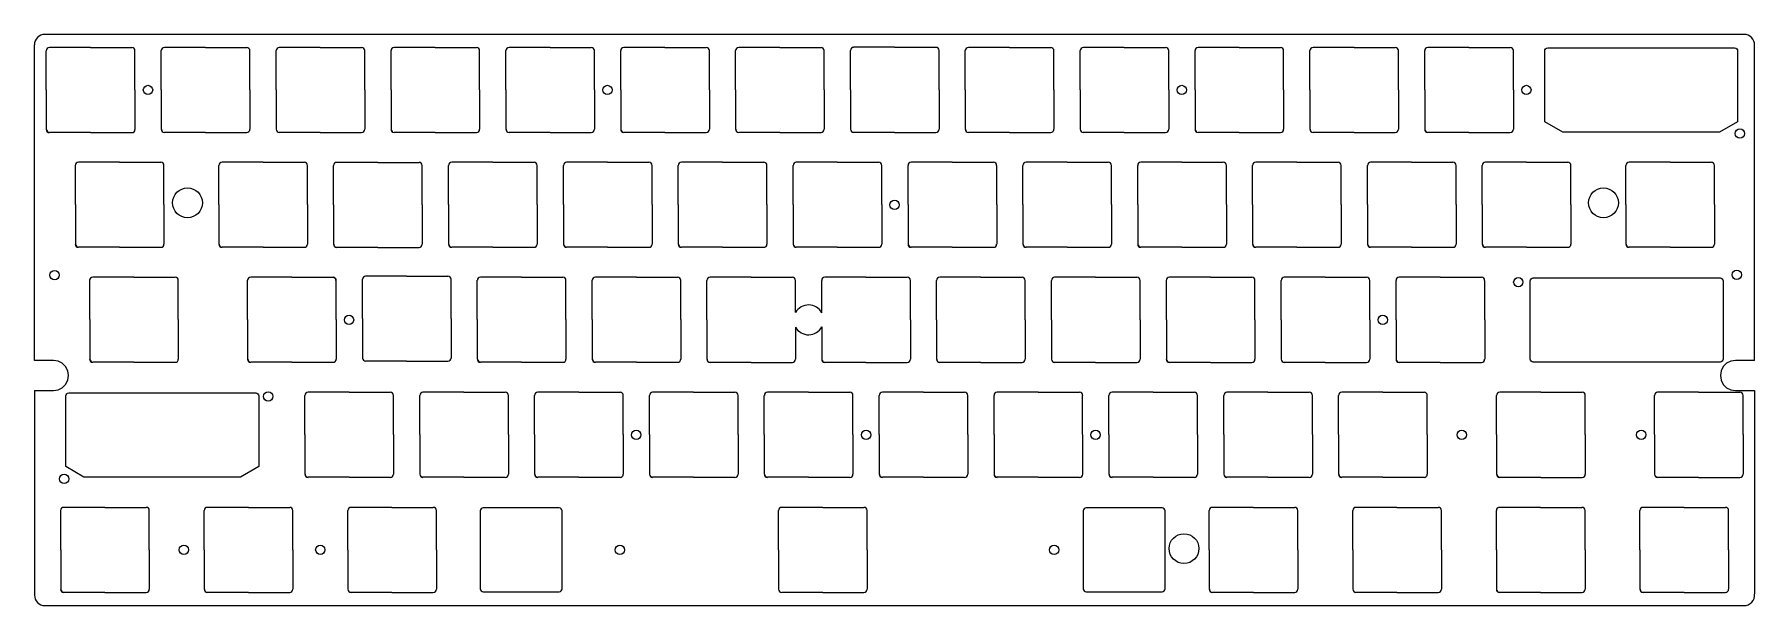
# Model space of a CAD drawing. Header units: millimetres. Extents: x -9 to 276, y -85 to 9.
import ezdxf

# ---------------------------------------------------------------- set-up
doc = ezdxf.new("R2010")
doc.units = ezdxf.units.MM
doc.header["$MEASUREMENT"] = 0

msp = doc.modelspace()

# ---------------------------------------------------------------- linework, layer by layer
for p, q in [((274.25, 9.23), (-7.55, 9.23)), ((-9.3, -49.8), (-9.29, -83.68)), ((-9.3, -49.92), (-9.3, -49.92)), ((-7.54, -85.43), (274.26, -85.43))]:
    msp.add_line(p, q)
at = {"linetype": 'Continuous'}
for p, q in [((-9.3, -44.8), (-9.3, 7.48)), ((-7.33, 0.02), (-7.33, 6.53)), ((0, 7.05), (-6.8, 7.05)), ((0, 7.05), (6.85, 7.05)), ((7.37, 0.02), (7.37, 6.53)), ((11.75, 0.05), (11.75, 6.55)), ((19.07, 7.07), (12.27, 7.07)), ((19.07, 7.07), (25.92, 7.07)), ((26.45, 0.05), (26.45, 6.55)), ((30.8, 0.05), (30.8, 6.55)), ((38.12, 7.07), (31.32, 7.07)), ((38.12, 7.07), (44.97, 7.07)), ((45.5, 0.05), (45.5, 6.55)), ((49.85, 0.05), (49.85, 6.55)), ((57.17, 7.07), (50.37, 7.07)), ((57.17, 7.07), (64.02, 7.07)), ((64.55, 0.05), (64.55, 6.55)), ((68.9, 0.05), (68.9, 6.55)), ((76.22, 7.07), (69.42, 7.07)), ((76.22, 7.07), (83.07, 7.07)), ((83.6, 0.05), (83.6, 6.55)), ((87.95, 0.05), (87.95, 6.55)), ((95.27, 7.07), (88.47, 7.07)), ((95.27, 7.07), (102.12, 7.07)), ((102.65, 0.05), (102.65, 6.55)), ((107, 0.05), (107, 6.55)), ((114.32, 7.07), (107.52, 7.07)), ((114.32, 7.07), (121.17, 7.07)), ((121.7, 0.05), (121.7, 6.55)), ((126.05, 0.06), (126.05, 6.56)), ((133.37, 7.09), (126.57, 7.09)), ((133.37, 7.09), (140.22, 7.09)), ((140.75, 0.06), (140.75, 6.56)), ((145.1, 0.05), (145.1, 6.55)), ((152.42, 7.07), (145.62, 7.07)), ((152.42, 7.07), (159.27, 7.07)), ((159.8, 0.05), (159.8, 6.55)), ((164.15, 0.05), (164.15, 6.55)), ((171.47, 7.07), (164.67, 7.07)), ((171.47, 7.07), (178.32, 7.07)), ((178.85, 0.05), (178.85, 6.55)), ((183.2, 0.05), (183.2, 6.55)), ((190.52, 7.07), (183.72, 7.07)), ((190.52, 7.07), (197.37, 7.07)), ((197.9, 0.05), (197.9, 6.55)), ((202.25, 0.05), (202.25, 6.55)), ((209.57, 7.07), (202.77, 7.07)), ((209.57, 7.07), (216.42, 7.07)), ((216.95, 0.05), (216.95, 6.55)), ((221.3, 0.05), (221.3, 6.55)), ((228.62, 7.07), (221.82, 7.07)), ((228.62, 7.07), (235.47, 7.07)), ((236, 0.05), (236, 6.55)), ((276, -44.8), (276, 7.46)), ((-7.33, 0.02), (-7.33, -6.52)), ((7.37, 0.02), (7.37, -6.52)), ((11.75, 0.05), (11.75, -6.5)), ((26.45, 0.05), (26.45, -6.5)), ((30.8, 0.05), (30.8, -6.5)), ((45.5, 0.05), (45.5, -6.5)), ((49.85, 0.05), (49.85, -6.5)), ((64.55, 0.05), (64.55, -6.5)), ((68.9, 0.05), (68.9, -6.5)), ((83.6, 0.05), (83.6, -6.5)), ((87.95, 0.05), (87.95, -6.5)), ((102.65, 0.05), (102.65, -6.5)), ((107, 0.05), (107, -6.5)), ((121.7, 0.05), (121.7, -6.5)), ((126.05, 0.06), (126.05, -6.49)), ((140.75, 0.06), (140.75, -6.49)), ((145.1, 0.05), (145.1, -6.5)), ((159.8, 0.05), (159.8, -6.5)), ((164.15, 0.05), (164.15, -6.5)), ((178.85, 0.05), (178.85, -6.5)), ((183.2, 0.05), (183.2, -6.5)), ((197.9, 0.05), (197.9, -6.5)), ((202.25, 0.05), (202.25, -6.5)), ((216.95, 0.05), (216.95, -6.5)), ((221.3, 0.05), (221.3, -6.5)), ((236, 0.05), (236, -6.5)), ((0, -7.05), (-6.8, -7.05)), ((0, -7.05), (6.85, -7.05)), ((19.07, -7.03), (12.27, -7.03)), ((19.07, -7.03), (25.92, -7.03)), ((38.12, -7.03), (31.32, -7.03)), ((38.12, -7.03), (44.97, -7.03)), ((57.17, -7.03), (50.37, -7.03)), ((57.17, -7.03), (64.02, -7.03)), ((76.22, -7.03), (69.42, -7.03)), ((76.22, -7.03), (83.07, -7.03)), ((95.27, -7.03), (88.47, -7.03)), ((95.27, -7.03), (102.12, -7.03)), ((114.32, -7.03), (107.52, -7.03)), ((114.32, -7.03), (121.17, -7.03)), ((133.37, -7.01), (126.57, -7.01)), ((133.37, -7.01), (140.22, -7.01)), ((152.42, -7.03), (145.62, -7.03)), ((152.42, -7.03), (159.27, -7.03)), ((171.47, -7.03), (164.67, -7.03)), ((171.47, -7.03), (178.32, -7.03)), ((190.52, -7.03), (183.72, -7.03)), ((190.52, -7.03), (197.37, -7.03)), ((209.57, -7.03), (202.77, -7.03)), ((209.57, -7.03), (216.42, -7.03)), ((228.62, -7.03), (221.82, -7.03)), ((228.62, -7.03), (235.47, -7.03)), ((-2.51, -18.98), (-2.51, -12.47)), ((4.81, -11.95), (-1.99, -11.95)), ((4.81, -11.95), (11.66, -11.95)), ((12.19, -18.98), (12.19, -12.47)), ((21.3, -18.98), (21.3, -12.47)), ((28.62, -11.95), (21.82, -11.95)), ((28.62, -11.95), (35.47, -11.95)), ((36, -18.98), (36, -12.47)), ((40.32, -19), (40.32, -12.5)), ((47.65, -11.97), (40.85, -11.97)), ((47.65, -11.97), (54.5, -11.97)), ((55.02, -19), (55.02, -12.5)), ((59.4, -18.98), (59.4, -12.47)), ((66.72, -11.95), (59.92, -11.95)), ((66.72, -11.95), (73.57, -11.95)), ((74.1, -18.98), (74.1, -12.47)), ((78.45, -18.98), (78.45, -12.47)), ((85.77, -11.95), (78.97, -11.95)), ((85.77, -11.95), (92.62, -11.95)), ((93.15, -18.98), (93.15, -12.47)), ((97.5, -18.98), (97.5, -12.47)), ((104.82, -11.95), (98.02, -11.95)), ((104.82, -11.95), (111.67, -11.95)), ((112.2, -18.98), (112.2, -12.47)), ((116.55, -18.98), (116.55, -12.47)), ((123.87, -11.95), (117.07, -11.95)), ((123.87, -11.95), (130.72, -11.95)), ((131.25, -18.98), (131.25, -12.47)), ((135.6, -18.98), (135.6, -12.47)), ((142.92, -11.95), (136.12, -11.95)), ((142.92, -11.95), (149.77, -11.95)), ((150.3, -18.98), (150.3, -12.47)), ((154.65, -18.98), (154.65, -12.47)), ((161.97, -11.95), (155.17, -11.95)), ((161.97, -11.95), (168.82, -11.95)), ((169.35, -18.98), (169.35, -12.47)), ((173.7, -18.98), (173.7, -12.47)), ((181.02, -11.95), (174.22, -11.95)), ((181.02, -11.95), (187.87, -11.95)), ((188.4, -18.98), (188.4, -12.47)), ((192.75, -18.98), (192.75, -12.47)), ((200.07, -11.95), (193.27, -11.95)), ((200.07, -11.95), (206.92, -11.95)), ((207.45, -18.98), (207.45, -12.47)), ((211.8, -18.98), (211.8, -12.47)), ((219.12, -11.95), (212.32, -11.95)), ((219.12, -11.95), (225.97, -11.95)), ((226.5, -18.98), (226.5, -12.47)), ((230.85, -18.98), (230.85, -12.47)), ((238.17, -11.95), (231.37, -11.95)), ((238.17, -11.95), (245.02, -11.95)), ((245.55, -18.98), (245.55, -12.47)), ((254.66, -18.98), (254.66, -12.47)), ((261.99, -11.95), (255.19, -11.95)), ((261.99, -11.95), (268.84, -11.95)), ((269.36, -18.98), (269.36, -12.47)), ((-2.51, -18.98), (-2.51, -25.53)), ((12.19, -18.98), (12.19, -25.53)), ((21.3, -18.98), (21.3, -25.53)), ((36, -18.98), (36, -25.53)), ((40.32, -19), (40.32, -25.55)), ((55.02, -19), (55.02, -25.55)), ((59.4, -18.98), (59.4, -25.53)), ((74.1, -18.98), (74.1, -25.53)), ((78.45, -18.98), (78.45, -25.53)), ((93.15, -18.98), (93.15, -25.53)), ((97.5, -18.98), (97.5, -25.53)), ((112.2, -18.98), (112.2, -25.53)), ((116.55, -18.98), (116.55, -25.53)), ((131.25, -18.98), (131.25, -25.53)), ((135.6, -18.98), (135.6, -25.53)), ((150.3, -18.98), (150.3, -25.53)), ((154.65, -18.98), (154.65, -25.53)), ((169.35, -18.98), (169.35, -25.53)), ((173.7, -18.98), (173.7, -25.53)), ((188.4, -18.98), (188.4, -25.53)), ((192.75, -18.98), (192.75, -25.53)), ((207.45, -18.98), (207.45, -25.53)), ((211.8, -18.98), (211.8, -25.53)), ((226.5, -18.98), (226.5, -25.53)), ((230.85, -18.98), (230.85, -25.53)), ((245.55, -18.98), (245.55, -25.53)), ((254.66, -18.98), (254.66, -25.53)), ((269.36, -18.98), (269.36, -25.53)), ((4.81, -26.05), (-1.99, -26.05)), ((4.81, -26.05), (11.66, -26.05)), ((28.62, -26.05), (21.82, -26.05)), ((28.62, -26.05), (35.47, -26.05)), ((47.65, -26.07), (40.85, -26.07)), ((47.65, -26.07), (54.5, -26.07)), ((66.72, -26.05), (59.92, -26.05)), ((66.72, -26.05), (73.57, -26.05)), ((85.77, -26.05), (78.97, -26.05)), ((85.77, -26.05), (92.62, -26.05)), ((104.82, -26.05), (98.02, -26.05)), ((104.82, -26.05), (111.67, -26.05)), ((123.87, -26.05), (117.07, -26.05)), ((123.87, -26.05), (130.72, -26.05)), ((142.92, -26.05), (136.12, -26.05)), ((142.92, -26.05), (149.77, -26.05)), ((161.97, -26.05), (155.17, -26.05)), ((161.97, -26.05), (168.82, -26.05)), ((181.02, -26.05), (174.22, -26.05)), ((181.02, -26.05), (187.87, -26.05)), ((200.07, -26.05), (193.27, -26.05)), ((200.07, -26.05), (206.92, -26.05)), ((219.12, -26.05), (212.32, -26.05)), ((219.12, -26.05), (225.97, -26.05)), ((238.17, -26.05), (231.37, -26.05)), ((238.17, -26.05), (245.02, -26.05)), ((261.99, -26.05), (255.19, -26.05)), ((261.99, -26.05), (268.84, -26.05)), ((7.19, -31), (0.39, -31)), ((7.19, -31), (14.04, -31)), ((33.39, -31), (26.59, -31)), ((33.39, -31), (40.24, -31)), ((45.11, -37.86), (45.11, -31.36)), ((52.44, -30.84), (45.64, -30.84)), ((52.44, -30.84), (59.29, -30.84)), ((59.81, -37.86), (59.81, -31.36)), ((71.49, -31), (64.69, -31)), ((71.49, -31), (78.34, -31)), ((90.54, -31), (83.74, -31)), ((90.54, -31), (97.39, -31)), ((109.56, -31.02), (102.76, -31.02)), ((109.56, -31.02), (116.41, -31.02)), ((128.61, -31.02), (121.81, -31.02)), ((128.61, -31.02), (135.46, -31.02)), ((147.66, -31.02), (140.86, -31.02)), ((147.66, -31.02), (154.51, -31.02)), ((166.71, -31.02), (159.91, -31.02)), ((166.71, -31.02), (173.56, -31.02)), ((185.76, -31.02), (178.96, -31.02)), ((185.76, -31.02), (192.61, -31.02)), ((204.81, -31.02), (198.01, -31.02)), ((204.81, -31.02), (211.66, -31.02)), ((223.86, -31.02), (217.06, -31.02)), ((223.86, -31.02), (230.71, -31.02)), ((-0.13, -38.02), (-0.13, -31.52)), ((14.57, -38.02), (14.57, -31.52)), ((26.06, -38.02), (26.06, -31.52)), ((40.76, -38.02), (40.76, -31.52)), ((64.16, -38.02), (64.16, -31.52)), ((78.86, -38.02), (78.86, -31.52)), ((83.21, -38.02), (83.21, -31.52)), ((97.91, -38.02), (97.91, -31.52)), ((102.24, -38.05), (102.24, -31.55)), ((116.94, -36.87), (116.94, -31.55)), ((121.29, -36.92), (121.29, -31.55)), ((135.99, -38.05), (135.99, -31.55)), ((140.34, -38.05), (140.34, -31.55)), ((155.04, -38.05), (155.04, -31.55)), ((159.39, -38.05), (159.39, -31.55)), ((174.09, -38.05), (174.09, -31.55)), ((178.44, -38.05), (178.44, -31.55)), ((193.14, -38.05), (193.14, -31.55)), ((197.49, -38.05), (197.49, -31.55)), ((212.19, -38.05), (212.19, -31.55)), ((216.54, -38.05), (216.54, -31.55)), ((231.24, -38.05), (231.24, -31.55)), ((-0.13, -38.02), (-0.13, -44.58)), ((14.57, -38.02), (14.57, -44.58)), ((26.06, -38.02), (26.06, -44.58)), ((40.76, -38.02), (40.76, -44.58)), ((45.11, -37.86), (45.11, -44.41)), ((59.81, -37.86), (59.81, -44.41)), ((64.16, -38.02), (64.16, -44.58)), ((78.86, -38.02), (78.86, -44.58)), ((83.21, -38.02), (83.21, -44.58)), ((97.91, -38.02), (97.91, -44.58)), ((102.24, -38.05), (102.24, -44.6)), ((116.94, -39.28), (116.94, -44.6)), ((121.29, -39.23), (121.29, -44.6)), ((135.99, -38.05), (135.99, -44.6)), ((140.34, -38.05), (140.34, -44.6)), ((155.04, -38.05), (155.04, -44.6)), ((159.39, -38.05), (159.39, -44.6)), ((174.09, -38.05), (174.09, -44.6)), ((178.44, -38.05), (178.44, -44.6)), ((193.14, -38.05), (193.14, -44.6)), ((197.49, -38.05), (197.49, -44.6)), ((212.19, -38.05), (212.19, -44.6)), ((216.54, -38.05), (216.54, -44.6)), ((231.24, -38.05), (231.24, -44.6)), ((7.19, -45.1), (0.39, -45.1)), ((7.19, -45.1), (14.04, -45.1)), ((33.39, -45.1), (26.59, -45.1)), ((33.39, -45.1), (40.24, -45.1)), ((52.44, -44.94), (45.64, -44.94)), ((52.44, -44.94), (59.29, -44.94)), ((71.49, -45.1), (64.69, -45.1)), ((71.49, -45.1), (78.34, -45.1)), ((90.54, -45.1), (83.74, -45.1)), ((90.54, -45.1), (97.39, -45.1)), ((109.56, -45.12), (102.76, -45.12)), ((109.56, -45.12), (116.41, -45.12)), ((128.61, -45.12), (121.81, -45.12)), ((128.61, -45.12), (135.46, -45.12)), ((147.66, -45.12), (140.86, -45.12)), ((147.66, -45.12), (154.51, -45.12)), ((166.71, -45.12), (159.91, -45.12)), ((166.71, -45.12), (173.56, -45.12)), ((185.76, -45.12), (178.96, -45.12)), ((185.76, -45.12), (192.61, -45.12)), ((204.81, -45.12), (198.01, -45.12)), ((204.81, -45.12), (211.66, -45.12)), ((223.86, -45.12), (217.06, -45.12)), ((223.86, -45.12), (230.71, -45.12)), ((35.56, -57.1), (35.56, -50.6)), ((42.89, -50.07), (36.09, -50.07)), ((42.89, -50.07), (49.74, -50.07)), ((50.26, -57.1), (50.26, -50.6)), ((54.61, -57.1), (54.61, -50.6)), ((61.94, -50.07), (55.14, -50.07)), ((61.94, -50.07), (68.79, -50.07)), ((69.31, -57.1), (69.31, -50.6)), ((73.66, -57.1), (73.66, -50.6)), ((80.99, -50.07), (74.19, -50.07)), ((80.99, -50.07), (87.84, -50.07)), ((88.36, -57.1), (88.36, -50.6)), ((92.71, -57.1), (92.71, -50.6)), ((100.04, -50.07), (93.24, -50.07)), ((100.04, -50.07), (106.89, -50.07)), ((107.41, -57.1), (107.41, -50.6)), ((111.76, -57.1), (111.76, -50.6)), ((119.09, -50.07), (112.29, -50.07)), ((119.09, -50.07), (125.94, -50.07)), ((126.46, -57.1), (126.46, -50.6)), ((130.81, -57.1), (130.81, -50.6)), ((138.14, -50.07), (131.34, -50.07)), ((138.14, -50.07), (144.99, -50.07)), ((145.51, -57.1), (145.51, -50.6)), ((149.86, -57.1), (149.86, -50.6)), ((157.19, -50.07), (150.39, -50.07)), ((157.19, -50.07), (164.04, -50.07)), ((164.56, -57.1), (164.56, -50.6)), ((168.91, -57.1), (168.91, -50.6)), ((176.24, -50.07), (169.44, -50.07)), ((176.24, -50.07), (183.09, -50.07)), ((183.61, -57.1), (183.61, -50.6)), ((187.96, -57.1), (187.96, -50.6)), ((195.29, -50.07), (188.49, -50.07)), ((195.29, -50.07), (202.14, -50.07)), ((202.66, -57.1), (202.66, -50.6)), ((207.01, -57.1), (207.01, -50.6)), ((214.34, -50.07), (207.54, -50.07)), ((214.34, -50.07), (221.19, -50.07)), ((221.71, -57.1), (221.71, -50.6)), ((233.22, -57.1), (233.22, -50.6)), ((240.55, -50.08), (233.75, -50.08)), ((240.55, -50.08), (247.4, -50.08)), ((247.92, -57.1), (247.92, -50.6)), ((259.4, -57.1), (259.4, -50.6)), ((266.72, -50.08), (259.92, -50.08)), ((266.72, -50.08), (273.57, -50.08)), ((274.1, -57.1), (274.1, -50.6)), ((276, -49.8), (276, -83.51)), ((35.56, -57.1), (35.56, -63.65)), ((50.26, -57.1), (50.26, -63.65)), ((54.61, -57.1), (54.61, -63.65)), ((69.31, -57.1), (69.31, -63.65)), ((73.66, -57.1), (73.66, -63.65)), ((88.36, -57.1), (88.36, -63.65)), ((92.71, -57.1), (92.71, -63.65)), ((107.41, -57.1), (107.41, -63.65)), ((111.76, -57.1), (111.76, -63.65)), ((126.46, -57.1), (126.46, -63.65)), ((130.81, -57.1), (130.81, -63.65)), ((145.51, -57.1), (145.51, -63.65)), ((149.86, -57.1), (149.86, -63.65)), ((164.56, -57.1), (164.56, -63.65)), ((168.91, -57.1), (168.91, -63.65)), ((183.61, -57.1), (183.61, -63.65)), ((187.96, -57.1), (187.96, -63.65)), ((202.66, -57.1), (202.66, -63.65)), ((207.01, -57.1), (207.01, -63.65)), ((221.71, -57.1), (221.71, -63.65)), ((233.22, -57.1), (233.22, -63.65)), ((247.92, -57.1), (247.92, -63.65)), ((259.4, -57.1), (259.4, -63.65)), ((274.1, -57.1), (274.1, -63.65)), ((42.89, -64.17), (36.09, -64.17)), ((42.89, -64.17), (49.74, -64.17)), ((61.94, -64.17), (55.14, -64.17)), ((61.94, -64.17), (68.79, -64.17)), ((80.99, -64.17), (74.19, -64.17)), ((80.99, -64.17), (87.84, -64.17)), ((100.04, -64.17), (93.24, -64.17)), ((100.04, -64.17), (106.89, -64.17)), ((119.09, -64.17), (112.29, -64.17)), ((119.09, -64.17), (125.94, -64.17)), ((138.14, -64.17), (131.34, -64.17)), ((138.14, -64.17), (144.99, -64.17)), ((157.19, -64.17), (150.39, -64.17)), ((157.19, -64.17), (164.04, -64.17)), ((176.24, -64.17), (169.44, -64.17)), ((176.24, -64.17), (183.09, -64.17)), ((195.29, -64.17), (188.49, -64.17)), ((195.29, -64.17), (202.14, -64.17)), ((214.34, -64.17), (207.54, -64.17)), ((214.34, -64.17), (221.19, -64.17)), ((240.55, -64.18), (233.75, -64.18)), ((240.55, -64.18), (247.4, -64.18)), ((266.72, -64.18), (259.92, -64.18)), ((266.72, -64.18), (273.57, -64.18)), ((-4.94, -76.18), (-4.94, -69.68)), ((2.38, -69.15), (-4.42, -69.15)), ((2.38, -69.15), (9.23, -69.15)), ((9.76, -76.18), (9.76, -69.68)), ((18.87, -76.18), (18.87, -69.68)), ((26.19, -69.15), (19.39, -69.15)), ((26.19, -69.15), (33.04, -69.15)), ((33.57, -76.18), (33.57, -69.68)), ((42.68, -76.18), (42.68, -69.68)), ((50.01, -69.15), (43.21, -69.15)), ((50.01, -69.15), (56.86, -69.15)), ((57.38, -76.18), (57.38, -69.68)), ((114.12, -76.18), (114.12, -69.68)), ((121.44, -69.15), (114.64, -69.15)), ((121.44, -69.15), (128.29, -69.15)), ((128.82, -76.18), (128.82, -69.68)), ((185.56, -76.18), (185.56, -69.68)), ((192.88, -69.15), (186.08, -69.15)), ((192.88, -69.15), (199.73, -69.15)), ((200.26, -76.18), (200.26, -69.68)), ((209.37, -76.18), (209.37, -69.68)), ((216.69, -69.15), (209.89, -69.15)), ((216.69, -69.15), (223.54, -69.15)), ((224.07, -76.18), (224.07, -69.68)), ((233.18, -76.18), (233.18, -69.68)), ((240.51, -69.15), (233.71, -69.15)), ((240.51, -69.15), (247.36, -69.15)), ((247.88, -76.18), (247.88, -69.68)), ((256.99, -76.18), (256.99, -69.68)), ((264.32, -69.15), (257.52, -69.15)), ((264.32, -69.15), (271.17, -69.15)), ((271.69, -76.18), (271.69, -69.68)), ((-4.94, -76.18), (-4.94, -82.73)), ((9.76, -76.18), (9.76, -82.73)), ((18.87, -76.18), (18.87, -82.73)), ((33.57, -76.18), (33.57, -82.73)), ((42.68, -76.18), (42.68, -82.73)), ((57.38, -76.18), (57.38, -82.73)), ((114.12, -76.18), (114.12, -82.73)), ((128.82, -76.18), (128.82, -82.73)), ((185.56, -76.18), (185.56, -82.73)), ((200.26, -76.18), (200.26, -82.73)), ((209.37, -76.18), (209.37, -82.73)), ((224.07, -76.18), (224.07, -82.73)), ((233.18, -76.18), (233.18, -82.73)), ((247.88, -76.18), (247.88, -82.73)), ((256.99, -76.18), (256.99, -82.73)), ((271.69, -76.18), (271.69, -82.73)), ((2.38, -83.25), (-4.42, -83.25)), ((2.38, -83.25), (9.23, -83.25)), ((26.19, -83.25), (19.39, -83.25)), ((26.19, -83.25), (33.04, -83.25)), ((50.01, -83.25), (43.21, -83.25)), ((50.01, -83.25), (56.86, -83.25)), ((121.44, -83.25), (114.64, -83.25)), ((121.44, -83.25), (128.29, -83.25)), ((192.88, -83.25), (186.08, -83.25)), ((192.88, -83.25), (199.73, -83.25)), ((216.69, -83.25), (209.89, -83.25)), ((216.69, -83.25), (223.54, -83.25)), ((240.51, -83.25), (233.71, -83.25)), ((240.51, -83.25), (247.36, -83.25)), ((264.32, -83.25), (257.52, -83.25)), ((264.32, -83.25), (271.17, -83.25))]:
    msp.add_line(p, q, dxfattribs=at)
at = {"color": 0}
for p, q in [((-6.14, -44.8), (-9.3, -44.8)), ((-5.36, -44.92), (-6.14, -44.8)), ((-4.67, -45.28), (-5.36, -44.92)), ((-4.12, -45.83), (-4.67, -45.28)), ((271.37, -45.28), (270.81, -45.83)), ((272.06, -44.92), (271.37, -45.28)), ((272.84, -44.8), (272.06, -44.92)), ((276, -44.8), (272.84, -44.8)), ((-3.76, -46.53), (-4.12, -45.83)), ((-4.12, -48.77), (-3.76, -48.07)), ((-3.64, -47.3), (-3.76, -46.53)), ((-3.76, -48.07), (-3.64, -47.3)), ((270.46, -46.53), (270.34, -47.3)), ((270.34, -47.3), (270.46, -48.07)), ((270.81, -45.83), (270.46, -46.53)), ((270.46, -48.07), (270.81, -48.77)), ((-9.3, -49.8), (-6.14, -49.8)), ((-6.14, -49.8), (-5.36, -49.68)), ((-5.36, -49.68), (-4.67, -49.32)), ((-4.67, -49.32), (-4.12, -48.77)), ((270.81, -48.77), (271.37, -49.32)), ((271.37, -49.32), (272.06, -49.68)), ((272.06, -49.68), (272.84, -49.8)), ((272.84, -49.8), (276, -49.8))]:
    msp.add_line(p, q, dxfattribs=at)
for points in [[(273.2, -5.24), (270.2, -6.97), (244.2, -6.97), (241.2, -5.24), (241.2, 6.47, -0.414212), (241.7, 6.98), (272.7, 6.98, -0.414214), (273.2, 6.47)], [(238.79, -44.58), (238.79, -31.62, -0.414212), (239.29, -31.12), (270.29, -31.12, -0.414214), (270.79, -31.62), (270.79, -44.58, -0.414214), (270.29, -45.08), (239.29, -45.08, -0.414214)], [(-3.59, -50.17), (27.41, -50.17, -0.414214), (27.91, -50.67), (27.91, -62.39), (24.91, -64.12), (-1.09, -64.12), (-4.09, -62.39), (-4.09, -50.67, -0.414212)], [(77.74, -83.15, 0.414212), (78.24, -82.65), (78.24, -69.75, 0.414212), (77.74, -69.25), (65.14, -69.25, 0.414212), (64.64, -69.75), (64.64, -82.65, 0.414212), (65.14, -83.15)], [(177.75, -83.15, 0.414214), (178.25, -82.65), (178.25, -69.75, 0.414214), (177.75, -69.25), (165.15, -69.25, 0.414214), (164.65, -69.75), (164.65, -82.65, 0.414214), (165.15, -83.15)]]:
    msp.add_lwpolyline(points, format="xyb", close=True)
for centre, radius in [((9.54, 0.02), 0.775), ((85.74, 0.02), 0.775), ((181, 0.02), 0.775), ((238.15, 0.02), 0.775), ((273.57, -7.21), 0.775), ((16.09, -18.68), 2.47), ((250.94, -18.68), 2.47), ((133.37, -19.03), 0.775), ((-5.96, -30.65), 0.775), ((236.82, -31.83), 0.775), ((273.05, -30.6), 0.775), ((42.88, -38.08), 0.775), ((214.33, -38.08), 0.775), ((29.49, -50.77), 0.775), ((90.51, -57.13), 0.775), ((128.65, -57.13), 0.775), ((166.71, -57.13), 0.775), ((227.43, -57.13), 0.775), ((257.2, -57.12), 0.775), ((-4.37, -64.43), 0.775), ((181.37, -75.99), 2.47), ((15.5, -76.18), 0.775), ((38.12, -76.18), 0.775), ((87.82, -76.2), 0.775), ((159.82, -76.2), 0.775)]:
    msp.add_circle(centre, radius)
for centre, start, end in [((-7.55, 7.48), 90, 180), ((274.25, 7.48), 359.4288, 89.9967), ((-7.54, -83.68), 180.0142, 270), ((274.26, -83.68), 270.0003, 5.5508)]:
    msp.add_arc(centre, 1.75, start, end)
at = {"linetype": 'Continuous'}
for centre, radius, start, end in [((-6.8, 6.53), 0.525, 90, 180), ((6.85, 6.53), 0.525, 0, 90), ((12.27, 6.55), 0.525, 90, 180), ((25.92, 6.55), 0.525, 0, 90), ((31.32, 6.55), 0.525, 90, 180), ((44.97, 6.55), 0.525, 0, 90), ((50.37, 6.55), 0.525, 90, 180), ((64.02, 6.55), 0.525, 0, 90), ((69.42, 6.55), 0.525, 90, 180), ((83.07, 6.55), 0.525, 0, 90), ((88.47, 6.55), 0.525, 90, 180), ((102.12, 6.55), 0.525, 0, 90), ((107.52, 6.55), 0.525, 90, 180), ((121.17, 6.55), 0.525, 0, 90), ((126.57, 6.56), 0.525, 90, 180), ((140.22, 6.56), 0.525, 0, 90), ((145.62, 6.55), 0.525, 90, 180), ((159.27, 6.55), 0.525, 0, 90), ((164.67, 6.55), 0.525, 90, 180), ((178.32, 6.55), 0.525, 0, 90), ((183.72, 6.55), 0.525, 90, 180), ((197.37, 6.55), 0.525, 0, 90), ((202.77, 6.55), 0.525, 90, 180), ((216.42, 6.55), 0.525, 0, 90), ((221.82, 6.55), 0.525, 90, 180), ((235.47, 6.55), 0.525, 0, 90), ((-6.8, -6.52), 0.525, 180, 270), ((-6.8, -6.52), 0.5, 180, 270), ((6.85, -6.52), 0.525, 270, 0), ((12.27, -6.5), 0.525, 180, 270), ((12.27, -6.5), 0.5, 180, 270), ((25.92, -6.5), 0.525, 270, 0), ((31.32, -6.5), 0.525, 180, 270), ((31.32, -6.5), 0.5, 180, 270), ((44.97, -6.5), 0.525, 270, 0), ((50.37, -6.5), 0.525, 180, 270), ((50.37, -6.5), 0.5, 180, 270), ((64.02, -6.5), 0.525, 270, 0), ((69.42, -6.5), 0.525, 180, 270), ((69.42, -6.5), 0.5, 180, 270), ((83.07, -6.5), 0.525, 270, 0), ((88.47, -6.5), 0.525, 180, 270), ((88.47, -6.5), 0.5, 180, 270), ((102.12, -6.5), 0.525, 270, 0), ((107.52, -6.5), 0.525, 180, 270), ((107.52, -6.5), 0.5, 180, 270), ((121.17, -6.5), 0.525, 270, 0), ((126.57, -6.49), 0.525, 180, 270), ((126.57, -6.49), 0.5, 180, 270), ((140.22, -6.49), 0.525, 270, 0), ((145.62, -6.5), 0.525, 180, 270), ((145.62, -6.5), 0.5, 180, 270), ((159.27, -6.5), 0.525, 270, 0), ((164.67, -6.5), 0.525, 180, 270), ((164.67, -6.5), 0.5, 180, 270), ((178.32, -6.5), 0.525, 270, 0), ((183.72, -6.5), 0.525, 180, 270), ((183.72, -6.5), 0.5, 180, 270), ((197.37, -6.5), 0.525, 270, 0), ((202.77, -6.5), 0.525, 180, 270), ((202.77, -6.5), 0.5, 180, 270), ((216.42, -6.5), 0.525, 270, 0), ((221.82, -6.5), 0.525, 180, 270), ((221.82, -6.5), 0.5, 180, 270), ((235.47, -6.5), 0.525, 270, 0), ((-1.99, -12.47), 0.525, 90, 180), ((11.66, -12.47), 0.525, 0, 90), ((21.82, -12.47), 0.525, 90, 180), ((35.47, -12.47), 0.525, 0, 90), ((40.85, -12.5), 0.525, 90, 180), ((54.5, -12.5), 0.525, 0, 90), ((59.92, -12.47), 0.525, 90, 180), ((73.57, -12.47), 0.525, 0, 90), ((78.97, -12.47), 0.525, 90, 180), ((92.62, -12.47), 0.525, 0, 90), ((98.02, -12.47), 0.525, 90, 180), ((111.67, -12.47), 0.525, 0, 90), ((117.07, -12.47), 0.525, 90, 180), ((130.72, -12.47), 0.525, 0, 90), ((136.12, -12.47), 0.525, 90, 180), ((149.77, -12.47), 0.525, 0, 90), ((155.17, -12.47), 0.525, 90, 180), ((168.82, -12.47), 0.525, 0, 90), ((174.22, -12.47), 0.525, 90, 180), ((187.87, -12.47), 0.525, 0, 90), ((193.27, -12.47), 0.525, 90, 180), ((206.92, -12.47), 0.525, 0, 90), ((212.32, -12.47), 0.525, 90, 180), ((225.97, -12.47), 0.525, 0, 90), ((231.37, -12.47), 0.525, 90, 180), ((245.02, -12.47), 0.525, 0, 90), ((255.19, -12.47), 0.525, 90, 180), ((268.84, -12.47), 0.525, 0, 90), ((-1.99, -25.53), 0.525, 180, 270), ((-1.99, -25.53), 0.5, 180, 270), ((11.66, -25.53), 0.525, 270, 0), ((21.82, -25.53), 0.525, 180, 270), ((21.82, -25.53), 0.5, 180, 270), ((35.47, -25.53), 0.525, 270, 0), ((40.85, -25.55), 0.525, 180, 270), ((40.85, -25.55), 0.5, 180, 270), ((54.5, -25.55), 0.525, 270, 0), ((59.92, -25.53), 0.525, 180, 270), ((59.92, -25.53), 0.5, 180, 270), ((73.57, -25.53), 0.525, 270, 0), ((78.97, -25.53), 0.525, 180, 270), ((78.97, -25.53), 0.5, 180, 270), ((92.62, -25.53), 0.525, 270, 0), ((98.02, -25.53), 0.525, 180, 270), ((98.02, -25.53), 0.5, 180, 270), ((111.67, -25.53), 0.525, 270, 0), ((117.07, -25.53), 0.525, 180, 270), ((117.07, -25.53), 0.5, 180, 270), ((130.72, -25.53), 0.525, 270, 0), ((136.12, -25.53), 0.525, 180, 270), ((136.12, -25.53), 0.5, 180, 270), ((149.77, -25.53), 0.525, 270, 0), ((155.17, -25.53), 0.525, 180, 270), ((155.17, -25.53), 0.5, 180, 270), ((168.82, -25.53), 0.525, 270, 0), ((174.22, -25.53), 0.525, 180, 270), ((174.22, -25.53), 0.5, 180, 270), ((187.87, -25.53), 0.525, 270, 0), ((193.27, -25.53), 0.525, 180, 270), ((193.27, -25.53), 0.5, 180, 270), ((206.92, -25.53), 0.525, 270, 0), ((212.32, -25.53), 0.525, 180, 270), ((212.32, -25.53), 0.5, 180, 270), ((225.97, -25.53), 0.525, 270, 0), ((231.37, -25.53), 0.525, 180, 270), ((231.37, -25.53), 0.5, 180, 270), ((245.02, -25.53), 0.525, 270, 0), ((255.19, -25.53), 0.525, 180, 270), ((255.19, -25.53), 0.5, 180, 270), ((268.84, -25.53), 0.525, 270, 0), ((0.39, -31.52), 0.525, 90, 180), ((14.04, -31.52), 0.525, 0, 90), ((26.59, -31.52), 0.525, 90, 180), ((40.21, -31.55), 0.5, 0, 90), ((40.24, -31.52), 0.525, 0, 90), ((45.64, -31.36), 0.525, 90, 180), ((59.29, -31.36), 0.525, 0, 90), ((64.69, -31.52), 0.525, 90, 180), ((78.34, -31.52), 0.525, 0, 90), ((83.74, -31.52), 0.525, 90, 180), ((97.39, -31.52), 0.525, 0, 90), ((102.76, -31.55), 0.525, 90, 180), ((116.41, -31.55), 0.525, 0, 90), ((121.81, -31.55), 0.525, 90, 180), ((135.46, -31.55), 0.525, 0, 90), ((140.86, -31.55), 0.525, 90, 180), ((154.51, -31.55), 0.525, 0, 90), ((159.91, -31.55), 0.525, 90, 180), ((173.56, -31.55), 0.525, 0, 90), ((178.96, -31.55), 0.525, 90, 180), ((192.61, -31.55), 0.525, 0, 90), ((198.01, -31.55), 0.525, 90, 180), ((211.66, -31.55), 0.525, 0, 90), ((217.06, -31.55), 0.525, 90, 180), ((230.71, -31.55), 0.525, 0, 90), ((119.1, -38.08), 2.47, 27.7236, 150.9278), ((119.1, -38.08), 2.47, 209.0722, 332.2764), ((0.39, -44.58), 0.525, 180, 270), ((0.39, -44.58), 0.5, 180, 270), ((14.04, -44.58), 0.525, 270, 0), ((26.59, -44.58), 0.525, 180, 270), ((26.56, -44.6), 0.5, 180, 270), ((26.59, -44.58), 0.5, 180, 270), ((40.24, -44.58), 0.525, 270, 0), ((45.64, -44.41), 0.525, 180, 270), ((45.64, -44.41), 0.5, 180, 270), ((59.29, -44.41), 0.525, 270, 0), ((64.69, -44.58), 0.525, 180, 270), ((64.69, -44.58), 0.5, 180, 270), ((78.34, -44.58), 0.525, 270, 0), ((83.74, -44.58), 0.525, 180, 270), ((83.74, -44.58), 0.5, 180, 270), ((97.39, -44.58), 0.525, 270, 0), ((102.76, -44.6), 0.525, 180, 270), ((102.76, -44.6), 0.5, 180, 270), ((116.41, -44.6), 0.525, 270, 0), ((121.81, -44.6), 0.525, 180, 270), ((121.81, -44.6), 0.5, 180, 270), ((135.46, -44.6), 0.525, 270, 0), ((140.86, -44.6), 0.525, 180, 270), ((140.86, -44.6), 0.5, 180, 270), ((154.51, -44.6), 0.525, 270, 0), ((159.91, -44.6), 0.525, 180, 270), ((159.91, -44.6), 0.5, 180, 270), ((173.56, -44.6), 0.525, 270, 0), ((178.96, -44.6), 0.525, 180, 270), ((178.96, -44.6), 0.5, 180, 270), ((192.61, -44.6), 0.525, 270, 0), ((198.01, -44.6), 0.525, 180, 270), ((198.01, -44.6), 0.5, 180, 270), ((211.66, -44.6), 0.525, 270, 0), ((217.06, -44.6), 0.525, 180, 270), ((217.06, -44.6), 0.5, 180, 270), ((230.71, -44.6), 0.525, 270, 0), ((36.09, -50.6), 0.525, 90, 180), ((49.74, -50.6), 0.525, 0, 90), ((55.14, -50.6), 0.525, 90, 180), ((68.79, -50.6), 0.525, 0, 90), ((74.19, -50.6), 0.525, 90, 180), ((87.84, -50.6), 0.525, 0, 90), ((93.24, -50.6), 0.525, 90, 180), ((106.89, -50.6), 0.525, 0, 90), ((112.29, -50.6), 0.525, 90, 180), ((125.94, -50.6), 0.525, 0, 90), ((131.34, -50.6), 0.525, 90, 180), ((144.99, -50.6), 0.525, 0, 90), ((150.39, -50.6), 0.525, 90, 180), ((164.04, -50.6), 0.525, 0, 90), ((169.44, -50.6), 0.525, 90, 180), ((183.09, -50.6), 0.525, 0, 90), ((188.49, -50.6), 0.525, 90, 180), ((202.14, -50.6), 0.525, 0, 90), ((207.54, -50.6), 0.525, 90, 180), ((221.19, -50.6), 0.525, 0, 90), ((233.75, -50.6), 0.525, 90, 180), ((247.4, -50.6), 0.525, 0, 90), ((259.92, -50.6), 0.525, 90, 180), ((273.57, -50.6), 0.525, 0, 90), ((36.09, -63.65), 0.525, 180, 270), ((36.09, -63.65), 0.5, 180, 270), ((49.74, -63.65), 0.525, 270, 0), ((55.14, -63.65), 0.525, 180, 270), ((55.14, -63.65), 0.5, 180, 270), ((68.79, -63.65), 0.525, 270, 0), ((74.19, -63.65), 0.525, 180, 270), ((74.19, -63.65), 0.5, 180, 270), ((87.84, -63.65), 0.525, 270, 0), ((93.24, -63.65), 0.525, 180, 270), ((93.24, -63.65), 0.5, 180, 270), ((106.89, -63.65), 0.525, 270, 0), ((112.29, -63.65), 0.525, 180, 270), ((112.29, -63.65), 0.5, 180, 270), ((125.94, -63.65), 0.525, 270, 0), ((131.34, -63.65), 0.525, 180, 270), ((131.34, -63.65), 0.5, 180, 270), ((144.99, -63.65), 0.525, 270, 0), ((150.39, -63.65), 0.525, 180, 270), ((150.39, -63.65), 0.5, 180, 270), ((164.04, -63.65), 0.525, 270, 0), ((169.44, -63.65), 0.525, 180, 270), ((169.44, -63.65), 0.5, 180, 270), ((183.09, -63.65), 0.525, 270, 0), ((188.49, -63.65), 0.525, 180, 270), ((188.49, -63.65), 0.5, 180, 270), ((202.14, -63.65), 0.525, 270, 0), ((207.54, -63.65), 0.525, 180, 270), ((207.54, -63.65), 0.5, 180, 270), ((221.19, -63.65), 0.525, 270, 0), ((233.75, -63.65), 0.525, 180, 270), ((233.75, -63.65), 0.5, 180, 270), ((247.4, -63.65), 0.525, 270, 0), ((259.92, -63.65), 0.525, 180, 270), ((259.92, -63.65), 0.5, 180, 270), ((273.57, -63.65), 0.525, 270, 0), ((-4.42, -69.68), 0.525, 90, 180), ((9.23, -69.68), 0.525, 0, 90), ((19.39, -69.68), 0.525, 90, 180), ((33.04, -69.68), 0.525, 0, 90), ((43.21, -69.68), 0.525, 90, 180), ((56.86, -69.68), 0.525, 0, 90), ((114.64, -69.68), 0.525, 90, 180), ((128.29, -69.68), 0.525, 0, 90), ((186.08, -69.68), 0.525, 90, 180), ((199.73, -69.68), 0.525, 0, 90), ((209.89, -69.68), 0.525, 90, 180), ((223.54, -69.68), 0.525, 0, 90), ((233.71, -69.68), 0.525, 90, 180), ((247.36, -69.68), 0.525, 0, 90), ((257.52, -69.68), 0.525, 90, 180), ((271.17, -69.68), 0.525, 0, 90), ((-4.42, -82.73), 0.525, 180, 270), ((-4.42, -82.73), 0.5, 180, 270), ((9.23, -82.73), 0.525, 270, 0), ((19.39, -82.73), 0.525, 180, 270), ((19.39, -82.73), 0.5, 180, 270), ((33.04, -82.73), 0.525, 270, 0), ((43.21, -82.73), 0.525, 180, 270), ((43.21, -82.73), 0.5, 180, 270), ((56.86, -82.73), 0.525, 270, 0), ((114.64, -82.73), 0.525, 180, 270), ((128.29, -82.73), 0.525, 270, 0), ((186.08, -82.73), 0.525, 180, 270), ((186.08, -82.73), 0.5, 180, 270), ((199.73, -82.73), 0.525, 270, 0), ((209.89, -82.73), 0.525, 180, 270), ((209.89, -82.73), 0.5, 180, 270), ((223.54, -82.73), 0.525, 270, 0), ((233.71, -82.73), 0.525, 180, 270), ((233.71, -82.73), 0.5, 180, 270), ((247.36, -82.73), 0.525, 270, 0), ((257.52, -82.73), 0.525, 180, 270), ((257.52, -82.73), 0.5, 180, 270), ((271.17, -82.73), 0.525, 270, 0)]:
    msp.add_arc(centre, radius, start, end, dxfattribs=at)

doc.saveas('drawing.dxf')
